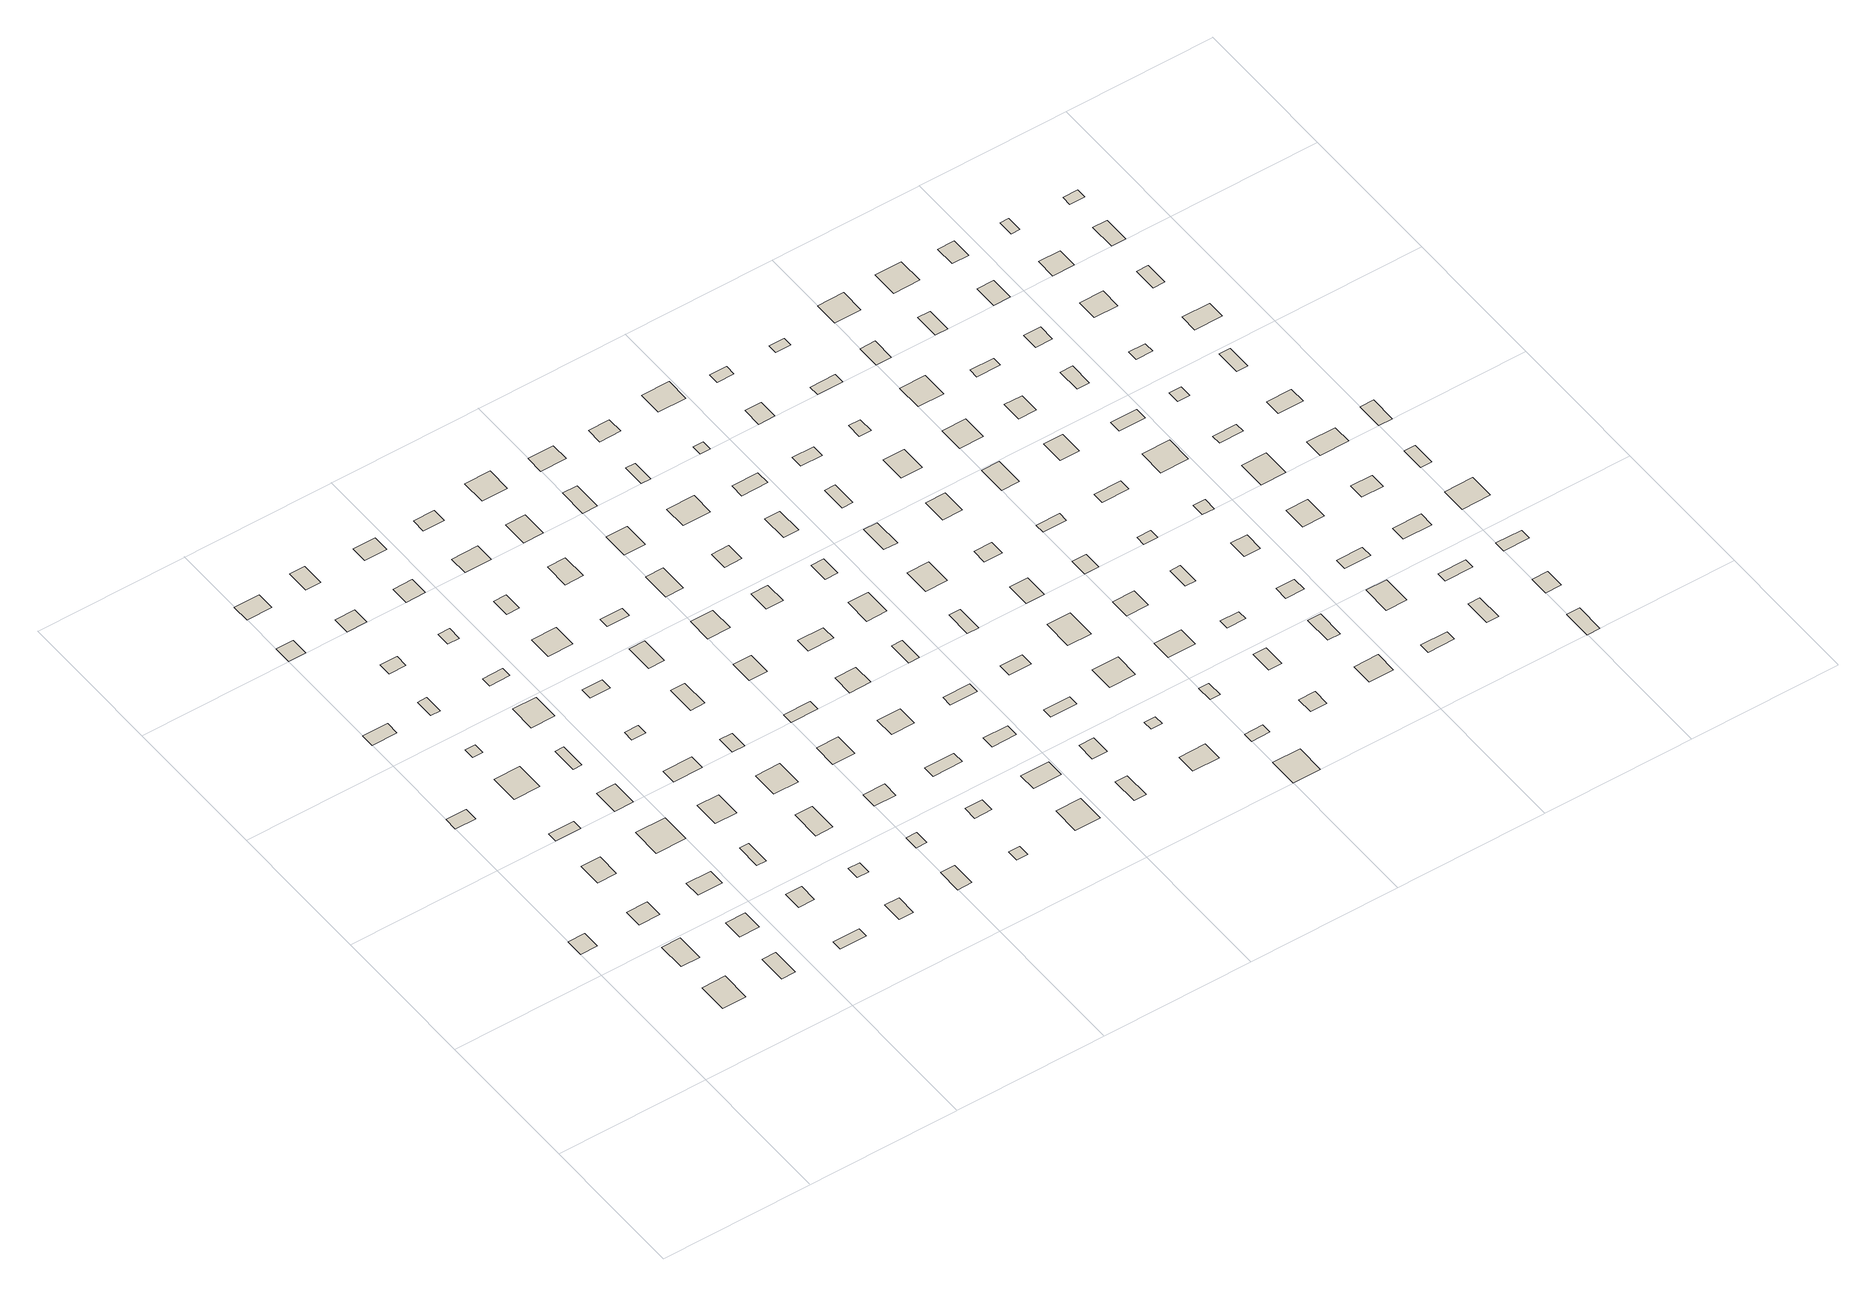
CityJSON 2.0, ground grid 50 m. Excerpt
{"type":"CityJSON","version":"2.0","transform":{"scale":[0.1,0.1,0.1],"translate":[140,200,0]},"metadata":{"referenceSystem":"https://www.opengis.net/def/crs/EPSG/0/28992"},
"CityObjects":{
"building1":{"type":"Building","attributes":{"roofType":"Flat","yearOfConstruction":1960,"function":"Residential","storeysAboveGround":5},"geometry":[{"type":"MultiSurface","lod":"0","boundaries":[[[0,1,2,3]]]}]},
"building2":{"type":"Building","attributes":{"roofType":"Gabled","yearOfConstruction":1996,"function":"Residential","storeysAboveGround":1},"geometry":[{"type":"MultiSurface","lod":"0","boundaries":[[[4,5,6,7]]]}]},
"building3":{"type":"Building","attributes":{"roofType":"Gabled","yearOfConstruction":1996,"function":"Residential","storeysAboveGround":1},"geometry":[{"type":"MultiSurface","lod":"0","boundaries":[[[8,9,10,11]]]}]},
"building4":{"type":"Building","attributes":{"roofType":"Flat","yearOfConstruction":2001,"function":"Industrial","storeysAboveGround":4},"geometry":[{"type":"MultiSurface","lod":"0","boundaries":[[[12,13,14,15]]]}]},
"building5":{"type":"Building","attributes":{"roofType":"Flat","yearOfConstruction":2002,"function":"Residential","storeysAboveGround":4},"geometry":[{"type":"MultiSurface","lod":"0","boundaries":[[[16,17,18,19]]]}]},
"building6":{"type":"Building","attributes":{"roofType":"Hipped","yearOfConstruction":1972,"function":"Residential","storeysAboveGround":3},"geometry":[{"type":"MultiSurface","lod":"0","boundaries":[[[20,21,22,23]]]}]},
"building7":{"type":"Building","attributes":{"roofType":"Gabled","yearOfConstruction":1949,"function":"Residential","storeysAboveGround":3},"geometry":[{"type":"MultiSurface","lod":"0","boundaries":[[[24,25,26,27]]]}]},
"building8":{"type":"Building","attributes":{"roofType":"Gabled","yearOfConstruction":1986,"function":"Industrial","storeysAboveGround":3},"geometry":[{"type":"MultiSurface","lod":"0","boundaries":[[[28,29,30,31]]]}]},
"building9":{"type":"Building","attributes":{"roofType":"Flat","yearOfConstruction":1962,"function":"Residential","storeysAboveGround":5},"geometry":[{"type":"MultiSurface","lod":"0","boundaries":[[[32,33,34,35]]]}]},
"building10":{"type":"Building","attributes":{"roofType":"Shed","yearOfConstruction":1984,"function":"Industrial","storeysAboveGround":1},"geometry":[{"type":"MultiSurface","lod":"0","boundaries":[[[36,37,38,39]]]}]},
"building11":{"type":"Building","attributes":{"roofType":"Hipped","yearOfConstruction":1967,"function":"Residential","storeysAboveGround":1},"geometry":[{"type":"MultiSurface","lod":"0","boundaries":[[[40,41,42,43]]]}]},
"building12":{"type":"Building","attributes":{"roofType":"Flat","yearOfConstruction":2000,"function":"Residential","storeysAboveGround":4},"geometry":[{"type":"MultiSurface","lod":"0","boundaries":[[[44,45,46,47]]]}]},
"building13":{"type":"Building","attributes":{"roofType":"Flat","yearOfConstruction":1969,"function":"Residential","storeysAboveGround":1},"geometry":[{"type":"MultiSurface","lod":"0","boundaries":[[[48,49,50,51]]]}]},
"building14":{"type":"Building","attributes":{"roofType":"Flat","yearOfConstruction":2014,"function":"Industrial","storeysAboveGround":5},"geometry":[{"type":"MultiSurface","lod":"0","boundaries":[[[52,53,54,55]]]}]},
"building15":{"type":"Building","attributes":{"roofType":"Flat","yearOfConstruction":1978,"function":"Residential","storeysAboveGround":1},"geometry":[{"type":"MultiSurface","lod":"0","boundaries":[[[56,57,58,59]]]}]},
"building16":{"type":"Building","attributes":{"roofType":"Flat","yearOfConstruction":2001,"function":"Residential","storeysAboveGround":5},"geometry":[{"type":"MultiSurface","lod":"0","boundaries":[[[60,61,62,63]]]}]},
"building17":{"type":"Building","attributes":{"roofType":"Flat","yearOfConstruction":1983,"function":"Residential","storeysAboveGround":5},"geometry":[{"type":"MultiSurface","lod":"0","boundaries":[[[64,65,66,67]]]}]},
"building18":{"type":"Building","attributes":{"roofType":"Flat","yearOfConstruction":1979,"function":"Residential","storeysAboveGround":4},"geometry":[{"type":"MultiSurface","lod":"0","boundaries":[[[68,69,70,71]]]}]},
"building19":{"type":"Building","attributes":{"roofType":"Flat","yearOfConstruction":1981,"function":"Industrial","storeysAboveGround":1},"geometry":[{"type":"MultiSurface","lod":"0","boundaries":[[[72,73,74,75]]]}]},
"building20":{"type":"Building","attributes":{"roofType":"Flat","yearOfConstruction":2008,"function":"Residential","storeysAboveGround":4},"geometry":[{"type":"MultiSurface","lod":"0","boundaries":[[[76,77,78,79]]]}]},
"building21":{"type":"Building","attributes":{"roofType":"Pyramidal","yearOfConstruction":1965,"function":"Residential","storeysAboveGround":1},"geometry":[{"type":"MultiSurface","lod":"0","boundaries":[[[80,81,82,83]]]}]},
"building22":{"type":"Building","attributes":{"roofType":"Flat","yearOfConstruction":1945,"function":"Industrial","storeysAboveGround":4},"geometry":[{"type":"MultiSurface","lod":"0","boundaries":[[[84,85,86,87]]]}]},
"building23":{"type":"Building","attributes":{"roofType":"Gabled","yearOfConstruction":2014,"function":"Residential","storeysAboveGround":2},"geometry":[{"type":"MultiSurface","lod":"0","boundaries":[[[88,89,90,91]]]}]},
"building24":{"type":"Building","attributes":{"roofType":"Shed","yearOfConstruction":1977,"function":"Residential","storeysAboveGround":1},"geometry":[{"type":"MultiSurface","lod":"0","boundaries":[[[92,93,94,95]]]}]},
"building25":{"type":"Building","attributes":{"roofType":"Flat","yearOfConstruction":1972,"function":"Residential","storeysAboveGround":4},"geometry":[{"type":"MultiSurface","lod":"0","boundaries":[[[96,97,98,99]]]}]},
"building26":{"type":"Building","attributes":{"roofType":"Flat","yearOfConstruction":2009,"function":"Residential","storeysAboveGround":1},"geometry":[{"type":"MultiSurface","lod":"0","boundaries":[[[100,101,102,103]]]}]},
"building27":{"type":"Building","attributes":{"roofType":"Flat","yearOfConstruction":2013,"function":"Residential","storeysAboveGround":5},"geometry":[{"type":"MultiSurface","lod":"0","boundaries":[[[104,105,106,107]]]}]},
"building28":{"type":"Building","attributes":{"roofType":"Flat","yearOfConstruction":1987,"function":"Residential","storeysAboveGround":4},"geometry":[{"type":"MultiSurface","lod":"0","boundaries":[[[108,109,110,111]]]}]},
"building29":{"type":"Building","attributes":{"roofType":"Pyramidal","yearOfConstruction":2013,"function":"Residential","storeysAboveGround":2},"geometry":[{"type":"MultiSurface","lod":"0","boundaries":[[[112,113,114,115]]]}]},
"building30":{"type":"Building","attributes":{"roofType":"Flat","yearOfConstruction":2000,"function":"Residential","storeysAboveGround":4},"geometry":[{"type":"MultiSurface","lod":"0","boundaries":[[[116,117,118,119]]]}]},
"building31":{"type":"Building","attributes":{"roofType":"Flat","yearOfConstruction":1982,"function":"Residential","storeysAboveGround":5},"geometry":[{"type":"MultiSurface","lod":"0","boundaries":[[[120,121,122,123]]]}]},
"building32":{"type":"Building","attributes":{"roofType":"Hipped","yearOfConstruction":1953,"function":"Residential","storeysAboveGround":2},"geometry":[{"type":"MultiSurface","lod":"0","boundaries":[[[124,125,126,127]]]}]},
"building33":{"type":"Building","attributes":{"roofType":"Flat","yearOfConstruction":2005,"function":"Residential","storeysAboveGround":5},"geometry":[{"type":"MultiSurface","lod":"0","boundaries":[[[128,129,130,131]]]}]},
"building34":{"type":"Building","attributes":{"roofType":"Flat","yearOfConstruction":1994,"function":"Industrial","storeysAboveGround":5},"geometry":[{"type":"MultiSurface","lod":"0","boundaries":[[[132,133,134,135]]]}]},
"building35":{"type":"Building","attributes":{"roofType":"Pyramidal","yearOfConstruction":1973,"function":"Residential","storeysAboveGround":2},"geometry":[{"type":"MultiSurface","lod":"0","boundaries":[[[136,137,138,139]]]}]},
"building36":{"type":"Building","attributes":{"roofType":"Flat","yearOfConstruction":1960,"function":"Residential","storeysAboveGround":5},"geometry":[{"type":"MultiSurface","lod":"0","boundaries":[[[140,141,142,143]]]}]},
"building37":{"type":"Building","attributes":{"roofType":"Flat","yearOfConstruction":1960,"function":"Residential","storeysAboveGround":4},"geometry":[{"type":"MultiSurface","lod":"0","boundaries":[[[144,145,146,147]]]}]},
"building38":{"type":"Building","attributes":{"roofType":"Pyramidal","yearOfConstruction":1958,"function":"Residential","storeysAboveGround":1},"geometry":[{"type":"MultiSurface","lod":"0","boundaries":[[[148,149,150,151]]]}]},
"building39":{"type":"Building","attributes":{"roofType":"Flat","yearOfConstruction":1995,"function":"Residential","storeysAboveGround":4},"geometry":[{"type":"MultiSurface","lod":"0","boundaries":[[[152,153,154,155]]]}]},
"building40":{"type":"Building","attributes":{"roofType":"Flat","yearOfConstruction":1995,"function":"Residential","storeysAboveGround":4},"geometry":[{"type":"MultiSurface","lod":"0","boundaries":[[[156,157,158,159]]]}]},
"building41":{"type":"Building","attributes":{"roofType":"Flat","yearOfConstruction":1994,"function":"Residential","storeysAboveGround":2},"geometry":[{"type":"MultiSurface","lod":"0","boundaries":[[[160,161,162,163]]]}]},
"building42":{"type":"Building","attributes":{"roofType":"Pyramidal","yearOfConstruction":1971,"function":"Residential","storeysAboveGround":3},"geometry":[{"type":"MultiSurface","lod":"0","boundaries":[[[164,165,166,167]]]}]},
"building43":{"type":"Building","attributes":{"roofType":"Hipped","yearOfConstruction":1962,"function":"Residential","storeysAboveGround":3},"geometry":[{"type":"MultiSurface","lod":"0","boundaries":[[[168,169,170,171]]]}]},
"building44":{"type":"Building","attributes":{"roofType":"Shed","yearOfConstruction":1961,"function":"Residential","storeysAboveGround":2},"geometry":[{"type":"MultiSurface","lod":"0","boundaries":[[[172,173,174,175]]]}]},
"building45":{"type":"Building","attributes":{"roofType":"Hipped","yearOfConstruction":2009,"function":"Residential","storeysAboveGround":3},"geometry":[{"type":"MultiSurface","lod":"0","boundaries":[[[176,177,178,179]]]}]},
"building46":{"type":"Building","attributes":{"roofType":"Gabled","yearOfConstruction":1947,"function":"Residential","storeysAboveGround":3},"geometry":[{"type":"MultiSurface","lod":"0","boundaries":[[[180,181,182,183]]]}]},
"building47":{"type":"Building","attributes":{"roofType":"Pyramidal","yearOfConstruction":1949,"function":"Industrial","storeysAboveGround":1},"geometry":[{"type":"MultiSurface","lod":"0","boundaries":[[[184,185,186,187]]]}]},
"building48":{"type":"Building","attributes":{"roofType":"Flat","yearOfConstruction":1952,"function":"Residential","storeysAboveGround":5},"geometry":[{"type":"MultiSurface","lod":"0","boundaries":[[[188,189,190,191]]]}]},
"building49":{"type":"Building","attributes":{"roofType":"Flat","yearOfConstruction":1963,"function":"Industrial","storeysAboveGround":4},"geometry":[{"type":"MultiSurface","lod":"0","boundaries":[[[192,193,194,195]]]}]},
"building50":{"type":"Building","attributes":{"roofType":"Gabled","yearOfConstruction":1976,"function":"Industrial","storeysAboveGround":2},"geometry":[{"type":"MultiSurface","lod":"0","boundaries":[[[196,197,198,199]]]}]},
"building51":{"type":"Building","attributes":{"roofType":"Flat","yearOfConstruction":1953,"function":"Residential","storeysAboveGround":3},"geometry":[{"type":"MultiSurface","lod":"0","boundaries":[[[200,201,202,203]]]}]},
"building52":{"type":"Building","attributes":{"roofType":"Gabled","yearOfConstruction":1967,"function":"Residential","storeysAboveGround":3},"geometry":[{"type":"MultiSurface","lod":"0","boundaries":[[[204,205,206,207]]]}]},
"building53":{"type":"Building","attributes":{"roofType":"Pyramidal","yearOfConstruction":1972,"function":"Residential","storeysAboveGround":1},"geometry":[{"type":"MultiSurface","lod":"0","boundaries":[[[208,209,210,211]]]}]},
"building54":{"type":"Building","attributes":{"roofType":"Shed","yearOfConstruction":1945,"function":"Residential","storeysAboveGround":2},"geometry":[{"type":"MultiSurface","lod":"0","boundaries":[[[212,213,214,215]]]}]},
"building55":{"type":"Building","attributes":{"roofType":"Flat","yearOfConstruction":1978,"function":"Residential","storeysAboveGround":2},"geometry":[{"type":"MultiSurface","lod":"0","boundaries":[[[216,217,218,219]]]}]},
"building56":{"type":"Building","attributes":{"roofType":"Flat","yearOfConstruction":1962,"function":"Residential","storeysAboveGround":3},"geometry":[{"type":"MultiSurface","lod":"0","boundaries":[[[220,221,222,223]]]}]},
"building57":{"type":"Building","attributes":{"roofType":"Flat","yearOfConstruction":1951,"function":"Residential","storeysAboveGround":3},"geometry":[{"type":"MultiSurface","lod":"0","boundaries":[[[224,225,226,227]]]}]},
"building58":{"type":"Building","attributes":{"roofType":"Pyramidal","yearOfConstruction":2001,"function":"Residential","storeysAboveGround":3},"geometry":[{"type":"MultiSurface","lod":"0","boundaries":[[[228,229,230,231]]]}]},
"building59":{"type":"Building","attributes":{"roofType":"Gabled","yearOfConstruction":1983,"function":"Residential","storeysAboveGround":3},"geometry":[{"type":"MultiSurface","lod":"0","boundaries":[[[232,233,234,235]]]}]},
"building60":{"type":"Building","attributes":{"roofType":"Flat","yearOfConstruction":1992,"function":"Residential","storeysAboveGround":4},"geometry":[{"type":"MultiSurface","lod":"0","boundaries":[[[236,237,238,239]]]}]},
"building61":{"type":"Building","attributes":{"roofType":"Flat","yearOfConstruction":2005,"function":"Residential","storeysAboveGround":4},"geometry":[{"type":"MultiSurface","lod":"0","boundaries":[[[240,241,242,243]]]}]},
"building62":{"type":"Building","attributes":{"roofType":"Flat","yearOfConstruction":2009,"function":"Residential","storeysAboveGround":3},"geometry":[{"type":"MultiSurface","lod":"0","boundaries":[[[244,245,246,247]]]}]},
"building63":{"type":"Building","attributes":{"roofType":"Shed","yearOfConstruction":2012,"function":"Residential","storeysAboveGround":1},"geometry":[{"type":"MultiSurface","lod":"0","boundaries":[[[248,249,250,251]]]}]},
"building64":{"type":"Building","attributes":{"roofType":"Gabled","yearOfConstruction":1988,"function":"Residential","storeysAboveGround":1},"geometry":[{"type":"MultiSurface","lod":"0","boundaries":[[[252,253,254,255]]]}]},
"building65":{"type":"Building","attributes":{"roofType":"Pyramidal","yearOfConstruction":1962,"function":"Residential","storeysAboveGround":1},"geometry":[{"type":"MultiSurface","lod":"0","boundaries":[[[256,257,258,259]]]}]},
"building66":{"type":"Building","attributes":{"roofType":"Flat","yearOfConstruction":1955,"function":"Residential","storeysAboveGround":4},"geometry":[{"type":"MultiSurface","lod":"0","boundaries":[[[260,261,262,263]]]}]},
"building67":{"type":"Building","attributes":{"roofType":"Flat","yearOfConstruction":1963,"function":"Residential","storeysAboveGround":5},"geometry":[{"type":"MultiSurface","lod":"0","boundaries":[[[264,265,266,267]]]}]},
"building68":{"type":"Building","attributes":{"roofType":"Flat","yearOfConstruction":1989,"function":"Residential","storeysAboveGround":5},"geometry":[{"type":"MultiSurface","lod":"0","boundaries":[[[268,269,270,271]]]}]},
"building69":{"type":"Building","attributes":{"roofType":"Gabled","yearOfConstruction":1988,"function":"Residential","storeysAboveGround":3},"geometry":[{"type":"MultiSurface","lod":"0","boundaries":[[[272,273,274,275]]]}]},
"building70":{"type":"Building","attributes":{"roofType":"Pyramidal","yearOfConstruction":2003,"function":"Residential","storeysAboveGround":1},"geometry":[{"type":"MultiSurface","lod":"0","boundaries":[[[276,277,278,279]]]}]},
"building71":{"type":"Building","attributes":{"roofType":"Flat","yearOfConstruction":2008,"function":"Residential","storeysAboveGround":4},"geometry":[{"type":"MultiSurface","lod":"0","boundaries":[[[280,281,282,283]]]}]},
"building72":{"type":"Building","attributes":{"roofType":"Flat","yearOfConstruction":1965,"function":"Residential","storeysAboveGround":5},"geometry":[{"type":"MultiSurface","lod":"0","boundaries":[[[284,285,286,287]]]}]},
"building73":{"type":"Building","attributes":{"roofType":"Flat","yearOfConstruction":1985,"function":"Residential","storeysAboveGround":4},"geometry":[{"type":"MultiSurface","lod":"0","boundaries":[[[288,289,290,291]]]}]},
"building74":{"type":"Building","attributes":{"roofType":"Shed","yearOfConstruction":1958,"function":"Residential","storeysAboveGround":1},"geometry":[{"type":"MultiSurface","lod":"0","boundaries":[[[292,293,294,295]]]}]},
"building75":{"type":"Building","attributes":{"roofType":"Flat","yearOfConstruction":2007,"function":"Residential","storeysAboveGround":4},"geometry":[{"type":"MultiSurface","lod":"0","boundaries":[[[296,297,298,299]]]}]},
"building76":{"type":"Building","attributes":{"roofType":"Hipped","yearOfConstruction":2006,"function":"Residential","storeysAboveGround":2},"geometry":[{"type":"MultiSurface","lod":"0","boundaries":[[[300,301,302,303]]]}]},
"building77":{"type":"Building","attributes":{"roofType":"Gabled","yearOfConstruction":1975,"function":"Residential","storeysAboveGround":3},"geometry":[{"type":"MultiSurface","lod":"0","boundaries":[[[304,305,306,307]]]}]},
"building78":{"type":"Building","attributes":{"roofType":"Flat","yearOfConstruction":1982,"function":"Residential","storeysAboveGround":5},"geometry":[{"type":"MultiSurface","lod":"0","boundaries":[[[308,309,310,311]]]}]},
"building79":{"type":"Building","attributes":{"roofType":"Shed","yearOfConstruction":2003,"function":"Industrial","storeysAboveGround":1},"geometry":[{"type":"MultiSurface","lod":"0","boundaries":[[[312,313,314,315]]]}]},
"building80":{"type":"Building","attributes":{"roofType":"Shed","yearOfConstruction":1969,"function":"Residential","storeysAboveGround":3},"geometry":[{"type":"MultiSurface","lod":"0","boundaries":[[[316,317,318,319]]]}]},
"building81":{"type":"Building","attributes":{"roofType":"Pyramidal","yearOfConstruction":1982,"function":"Residential","storeysAboveGround":2},"geometry":[{"type":"MultiSurface","lod":"0","boundaries":[[[320,321,322,323]]]}]},
"building82":{"type":"Building","attributes":{"roofType":"Pyramidal","yearOfConstruction":1997,"function":"Residential","storeysAboveGround":3},"geometry":[{"type":"MultiSurface","lod":"0","boundaries":[[[324,325,326,327]]]}]},
"building83":{"type":"Building","attributes":{"roofType":"Shed","yearOfConstruction":1974,"function":"Residential","storeysAboveGround":3},"geometry":[{"type":"MultiSurface","lod":"0","boundaries":[[[328,329,330,331]]]}]},
"building84":{"type":"Building","attributes":{"roofType":"Flat","yearOfConstruction":1969,"function":"Residential","storeysAboveGround":4},"geometry":[{"type":"MultiSurface","lod":"0","boundaries":[[[332,333,334,335]]]}]},
"building85":{"type":"Building","attributes":{"roofType":"Shed","yearOfConstruction":1960,"function":"Residential","storeysAboveGround":1},"geometry":[{"type":"MultiSurface","lod":"0","boundaries":[[[336,337,338,339]]]}]},
"building86":{"type":"Building","attributes":{"roofType":"Shed","yearOfConstruction":2000,"function":"Residential","storeysAboveGround":2},"geometry":[{"type":"MultiSurface","lod":"0","boundaries":[[[340,341,342,343]]]}]},
"building87":{"type":"Building","attributes":{"roofType":"Flat","yearOfConstruction":1983,"function":"Residential","storeysAboveGround":4},"geometry":[{"type":"MultiSurface","lod":"0","boundaries":[[[344,345,346,347]]]}]},
"building88":{"type":"Building","attributes":{"roofType":"Flat","yearOfConstruction":2013,"function":"Residential","storeysAboveGround":5},"geometry":[{"type":"MultiSurface","lod":"0","boundaries":[[[348,349,350,351]]]}]},
"building89":{"type":"Building","attributes":{"roofType":"Flat","yearOfConstruction":1966,"function":"Industrial","storeysAboveGround":4},"geometry":[{"type":"MultiSurface","lod":"0","boundaries":[[[352,353,354,355]]]}]},
"building90":{"type":"Building","attributes":{"roofType":"Flat","yearOfConstruction":1994,"function":"Industrial","storeysAboveGround":4},"geometry":[{"type":"MultiSurface","lod":"0","boundaries":[[[356,357,358,359]]]}]},
"building91":{"type":"Building","attributes":{"roofType":"Hipped","yearOfConstruction":1981,"function":"Industrial","storeysAboveGround":1},"geometry":[{"type":"MultiSurface","lod":"0","boundaries":[[[360,361,362,363]]]}]},
"building92":{"type":"Building","attributes":{"roofType":"Flat","yearOfConstruction":2010,"function":"Residential","storeysAboveGround":4},"geometry":[{"type":"MultiSurface","lod":"0","boundaries":[[[364,365,366,367]]]}]},
"building93":{"type":"Building","attributes":{"roofType":"Flat","yearOfConstruction":1978,"function":"Residential","storeysAboveGround":5},"geometry":[{"type":"MultiSurface","lod":"0","boundaries":[[[368,369,370,371]]]}]},
"building94":{"type":"Building","attributes":{"roofType":"Flat","yearOfConstruction":1945,"function":"Residential","storeysAboveGround":5},"geometry":[{"type":"MultiSurface","lod":"0","boundaries":[[[372,373,374,375]]]}]},
"building95":{"type":"Building","attributes":{"roofType":"Flat","yearOfConstruction":2012,"function":"Residential","storeysAboveGround":3},"geometry":[{"type":"MultiSurface","lod":"0","boundaries":[[[376,377,378,379]]]}]},
"building96":{"type":"Building","attributes":{"roofType":"Flat","yearOfConstruction":1953,"function":"Residential","storeysAboveGround":3},"geometry":[{"type":"MultiSurface","lod":"0","boundaries":[[[380,381,382,383]]]}]},
"building97":{"type":"Building","attributes":{"roofType":"Shed","yearOfConstruction":1977,"function":"Residential","storeysAboveGround":1},"geometry":[{"type":"MultiSurface","lod":"0","boundaries":[[[384,385,386,387]]]}]},
"building98":{"type":"Building","attributes":{"roofType":"Flat","yearOfConstruction":1994,"function":"Residential","storeysAboveGround":4},"geometry":[{"type":"MultiSurface","lod":"0","boundaries":[[[388,389,390,391]]]}]},
"building99":{"type":"Building","attributes":{"roofType":"Flat","yearOfConstruction":1950,"function":"Residential","storeysAboveGround":5},"geometry":[{"type":"MultiSurface","lod":"0","boundaries":[[[392,393,394,395]]]}]},
"building100":{"type":"Building","attributes":{"roofType":"Hipped","yearOfConstruction":1967,"function":"Residential","storeysAboveGround":2},"geometry":[{"type":"MultiSurface","lod":"0","boundaries":[[[396,397,398,399]]]}]},
"building101":{"type":"Building","attributes":{"roofType":"Hipped","yearOfConstruction":1963,"function":"Residential","storeysAboveGround":2},"geometry":[{"type":"MultiSurface","lod":"0","boundaries":[[[400,401,402,403]]]}]},
"building102":{"type":"Building","attributes":{"roofType":"Flat","yearOfConstruction":1965,"function":"Residential","storeysAboveGround":4},"geometry":[{"type":"MultiSurface","lod":"0","boundaries":[[[404,405,406,407]]]}]},
"building103":{"type":"Building","attributes":{"roofType":"Flat","yearOfConstruction":1966,"function":"Residential","storeysAboveGround":5},"geometry":[{"type":"MultiSurface","lod":"0","boundaries":[[[408,409,410,411]]]}]},
"building104":{"type":"Building","attributes":{"roofType":"Flat","yearOfConstruction":1948,"function":"Residential","storeysAboveGround":4},"geometry":[{"type":"MultiSurface","lod":"0","boundaries":[[[412,413,414,415]]]}]},
"building105":{"type":"Building","attributes":{"roofType":"Flat","yearOfConstruction":2000,"function":"Residential","storeysAboveGround":4},"geometry":[{"type":"MultiSurface","lod":"0","boundaries":[[[416,417,418,419]]]}]},
"building106":{"type":"Building","attributes":{"roofType":"Flat","yearOfConstruction":1978,"function":"Residential","storeysAboveGround":3},"geometry":[{"type":"MultiSurface","lod":"0","boundaries":[[[420,421,422,423]]]}]},
"building107":{"type":"Building","attributes":{"roofType":"Shed","yearOfConstruction":1951,"function":"Residential","storeysAboveGround":3},"geometry":[{"type":"MultiSurface","lod":"0","boundaries":[[[424,425,426,427]]]}]},
"building108":{"type":"Building","attributes":{"roofType":"Hipped","yearOfConstruction":1949,"function":"Residential","storeysAboveGround":1},"geometry":[{"type":"MultiSurface","lod":"0","boundaries":[[[428,429,430,431]]]}]},
"building109":{"type":"Building","attributes":{"roofType":"Flat","yearOfConstruction":1980,"function":"Residential","storeysAboveGround":4},"geometry":[{"type":"MultiSurface","lod":"0","boundaries":[[[432,433,434,435]]]}]},
"building110":{"type":"Building","attributes":{"roofType":"Shed","yearOfConstruction":1979,"function":"Residential","storeysAboveGround":3},"geometry":[{"type":"MultiSurface","lod":"0","boundaries":[[[436,437,438,439]]]}]},
"building111":{"type":"Building","attributes":{"roofType":"Flat","yearOfConstruction":1962,"function":"Residential","storeysAboveGround":2},"geometry":[{"type":"MultiSurface","lod":"0","boundaries":[[[440,441,442,443]]]}]},
"building112":{"type":"Building","attributes":{"roofType":"Shed","yearOfConstruction":1950,"function":"Industrial","storeysAboveGround":1},"geometry":[{"type":"MultiSurface","lod":"0","boundaries":[[[444,445,446,447]]]}]},
"building113":{"type":"Building","attributes":{"roofType":"Shed","yearOfConstruction":1980,"function":"Residential","storeysAboveGround":1},"geometry":[{"type":"MultiSurface","lod":"0","boundaries":[[[448,449,450,451]]]}]},
"building114":{"type":"Building","attributes":{"roofType":"Shed","yearOfConstruction":2001,"function":"Residential","storeysAboveGround":1},"geometry":[{"type":"MultiSurface","lod":"0","boundaries":[[[452,453,454,455]]]}]},
"building115":{"type":"Building","attributes":{"roofType":"Hipped","yearOfConstruction":1964,"function":"Residential","storeysAboveGround":2},"geometry":[{"type":"MultiSurface","lod":"0","boundaries":[[[456,457,458,459]]]}]},
"building116":{"type":"Building","attributes":{"roofType":"Shed","yearOfConstruction":1969,"function":"Residential","storeysAboveGround":2},"geometry":[{"type":"MultiSurface","lod":"0","boundaries":[[[460,461,462,463]]]}]},
"building117":{"type":"Building","attributes":{"roofType":"Flat","yearOfConstruction":1982,"function":"Residential","storeysAboveGround":2},"geometry":[{"type":"MultiSurface","lod":"0","boundaries":[[[464,465,466,467]]]}]},
"building118":{"type":"Building","attributes":{"roofType":"Flat","yearOfConstruction":2006,"function":"Residential","storeysAboveGround":5},"geometry":[{"type":"MultiSurface","lod":"0","boundaries":[[[468,469,470,471]]]}]},
"building119":{"type":"Building","attributes":{"roofType":"Flat","yearOfConstruction":2009,"function":"Industrial","storeysAboveGround":4},"geometry":[{"type":"MultiSurface","lod":"0","boundaries":[[[472,473,474,475]]]}]},
"building120":{"type":"Building","attributes":{"roofType":"Flat","yearOfConstruction":1993,"function":"Residential","storeysAboveGround":3},"geometry":[{"type":"MultiSurface","lod":"0","boundaries":[[[476,477,478,479]]]}]},
"building121":{"type":"Building","attributes":{"roofType":"Gabled","yearOfConstruction":1947,"function":"Residential","storeysAboveGround":2},"geometry":[{"type":"MultiSurface","lod":"0","boundaries":[[[480,481,482,483]]]}]},
"building122":{"type":"Building","attributes":{"roofType":"Hipped","yearOfConstruction":1960,"function":"Residential","storeysAboveGround":3},"geometry":[{"type":"MultiSurface","lod":"0","boundaries":[[[484,485,486,487]]]}]},
"building123":{"type":"Building","attributes":{"roofType":"Hipped","yearOfConstruction":2011,"function":"Residential","storeysAboveGround":2},"geometry":[{"type":"MultiSurface","lod":"0","boundaries":[[[488,489,490,491]]]}]},
"building124":{"type":"Building","attributes":{"roofType":"Gabled","yearOfConstruction":1975,"function":"Residential","storeysAboveGround":2},"geometry":[{"type":"MultiSurface","lod":"0","boundaries":[[[492,493,494,495]]]}]},
"building125":{"type":"Building","attributes":{"roofType":"Shed","yearOfConstruction":1982,"function":"Residential","storeysAboveGround":3},"geometry":[{"type":"MultiSurface","lod":"0","boundaries":[[[496,497,498,499]]]}]},
"building126":{"type":"Building","attributes":{"roofType":"Pyramidal","yearOfConstruction":1957,"function":"Residential","storeysAboveGround":1},"geometry":[{"type":"MultiSurface","lod":"0","boundaries":[[[500,501,502,503]]]}]},
"building127":{"type":"Building","attributes":{"roofType":"Flat","yearOfConstruction":1976,"function":"Residential","storeysAboveGround":5},"geometry":[{"type":"MultiSurface","lod":"0","boundaries":[[[504,505,506,507]]]}]},
"building128":{"type":"Building","attributes":{"roofType":"Hipped","yearOfConstruction":1956,"function":"Residential","storeysAboveGround":3},"geometry":[{"type":"MultiSurface","lod":"0","boundaries":[[[508,509,510,511]]]}]},
"building129":{"type":"Building","attributes":{"roofType":"Gabled","yearOfConstruction":1965,"function":"Residential","storeysAboveGround":2},"geometry":[{"type":"MultiSurface","lod":"0","boundaries":[[[512,513,514,515]]]}]},
"building130":{"type":"Building","attributes":{"roofType":"Flat","yearOfConstruction":1998,"function":"Residential","storeysAboveGround":5},"geometry":[{"type":"MultiSurface","lod":"0","boundaries":[[[516,517,518,519]]]}]},
"building131":{"type":"Building","attributes":{"roofType":"Gabled","yearOfConstruction":2006,"function":"Residential","storeysAboveGround":2},"geometry":[{"type":"MultiSurface","lod":"0","boundaries":[[[520,521,522,523]]]}]},
"building132":{"type":"Building","attributes":{"roofType":"Pyramidal","yearOfConstruction":2003,"function":"Industrial","storeysAboveGround":3},"geometry":[{"type":"MultiSurface","lod":"0","boundaries":[[[524,525,526,527]]]}]},
"building133":{"type":"Building","attributes":{"roofType":"Pyramidal","yearOfConstruction":2003,"function":"Residential","storeysAboveGround":1},"geometry":[{"type":"MultiSurface","lod":"0","boundaries":[[[528,529,530,531]]]}]},
"building134":{"type":"Building","attributes":{"roofType":"Flat","yearOfConstruction":1953,"function":"Residential","storeysAboveGround":4},"geometry":[{"type":"MultiSurface","lod":"0","boundaries":[[[532,533,534,535]]]}]},
"building135":{"type":"Building","attributes":{"roofType":"Flat","yearOfConstruction":1983,"function":"Residential","storeysAboveGround":4},"geometry":[{"type":"MultiSurface","lod":"0","boundaries":[[[536,537,538,539]]]}]},
"building136":{"type":"Building","attributes":{"roofType":"Flat","yearOfConstruction":2001,"function":"Residential","storeysAboveGround":4},"geometry":[{"type":"MultiSurface","lod":"0","boundaries":[[[540,541,542,543]]]}]},
"building137":{"type":"Building","attributes":{"roofType":"Shed","yearOfConstruction":1949,"function":"Residential","storeysAboveGround":2},"geometry":[{"type":"MultiSurface","lod":"0","boundaries":[[[544,545,546,547]]]}]},
"building138":{"type":"Building","attributes":{"roofType":"Flat","yearOfConstruction":1985,"function":"Residential","storeysAboveGround":1},"geometry":[{"type":"MultiSurface","lod":"0","boundaries":[[[548,549,550,551]]]}]},
"building139":{"type":"Building","attributes":{"roofType":"Pyramidal","yearOfConstruction":2007,"function":"Residential","storeysAboveGround":2},"geometry":[{"type":"MultiSurface","lod":"0","boundaries":[[[552,553,554,555]]]}]},
"building140":{"type":"Building","attributes":{"roofType":"Flat","yearOfConstruction":1980,"function":"Residential","storeysAboveGround":4},"geometry":[{"type":"MultiSurface","lod":"0","boundaries":[[[556,557,558,559]]]}]},
"building141":{"type":"Building","attributes":{"roofType":"Flat","yearOfConstruction":1985,"function":"Residential","storeysAboveGround":5},"geometry":[{"type":"MultiSurface","lod":"0","boundaries":[[[560,561,562,563]]]}]},
"building142":{"type":"Building","attributes":{"roofType":"Flat","yearOfConstruction":1961,"function":"Industrial","storeysAboveGround":4},"geometry":[{"type":"MultiSurface","lod":"0","boundaries":[[[564,565,566,567]]]}]},
"building143":{"type":"Building","attributes":{"roofType":"Flat","yearOfConstruction":1993,"function":"Industrial","storeysAboveGround":5},"geometry":[{"type":"MultiSurface","lod":"0","boundaries":[[[568,569,570,571]]]}]},
"building144":{"type":"Building","attributes":{"roofType":"Gabled","yearOfConstruction":1994,"function":"Industrial","storeysAboveGround":1},"geometry":[{"type":"MultiSurface","lod":"0","boundaries":[[[572,573,574,575]]]}]},
"building145":{"type":"Building","attributes":{"roofType":"Hipped","yearOfConstruction":2009,"function":"Residential","storeysAboveGround":3},"geometry":[{"type":"MultiSurface","lod":"0","boundaries":[[[576,577,578,579]]]}]},
"building146":{"type":"Building","attributes":{"roofType":"Flat","yearOfConstruction":1966,"function":"Residential","storeysAboveGround":4},"geometry":[{"type":"MultiSurface","lod":"0","boundaries":[[[580,581,582,583]]]}]},
"building147":{"type":"Building","attributes":{"roofType":"Flat","yearOfConstruction":1970,"function":"Residential","storeysAboveGround":4},"geometry":[{"type":"MultiSurface","lod":"0","boundaries":[[[584,585,586,587]]]}]},
"building148":{"type":"Building","attributes":{"roofType":"Flat","yearOfConstruction":1993,"function":"Residential","storeysAboveGround":4},"geometry":[{"type":"MultiSurface","lod":"0","boundaries":[[[588,589,590,591]]]}]},
"building149":{"type":"Building","attributes":{"roofType":"Flat","yearOfConstruction":1978,"function":"Residential","storeysAboveGround":5},"geometry":[{"type":"MultiSurface","lod":"0","boundaries":[[[592,593,594,595]]]}]},
"building150":{"type":"Building","attributes":{"roofType":"Gabled","yearOfConstruction":1973,"function":"Industrial","storeysAboveGround":3},"geometry":[{"type":"MultiSurface","lod":"0","boundaries":[[[596,597,598,599]]]}]},
"building151":{"type":"Building","attributes":{"roofType":"Flat","yearOfConstruction":1973,"function":"Industrial","storeysAboveGround":5},"geometry":[{"type":"MultiSurface","lod":"0","boundaries":[[[600,601,602,603]]]}]},
"building152":{"type":"Building","attributes":{"roofType":"Pyramidal","yearOfConstruction":1978,"function":"Residential","storeysAboveGround":2},"geometry":[{"type":"MultiSurface","lod":"0","boundaries":[[[604,605,606,607]]]}]},
"building153":{"type":"Building","attributes":{"roofType":"Gabled","yearOfConstruction":1980,"function":"Residential","storeysAboveGround":3},"geometry":[{"type":"MultiSurface","lod":"0","boundaries":[[[608,609,610,611]]]}]},
"building154":{"type":"Building","attributes":{"roofType":"Shed","yearOfConstruction":1967,"function":"Residential","storeysAboveGround":1},"geometry":[{"type":"MultiSurface","lod":"0","boundaries":[[[612,613,614,615]]]}]},
"building155":{"type":"Building","attributes":{"roofType":"Hipped","yearOfConstruction":1984,"function":"Residential","storeysAboveGround":2},"geometry":[{"type":"MultiSurface","lod":"0","boundaries":[[[616,617,618,619]]]}]},
"building156":{"type":"Building","attributes":{"roofType":"Flat","yearOfConstruction":1966,"function":"Residential","storeysAboveGround":4},"geometry":[{"type":"MultiSurface","lod":"0","boundaries":[[[620,621,622,623]]]}]},
"building157":{"type":"Building","attributes":{"roofType":"Shed","yearOfConstruction":1954,"function":"Residential","storeysAboveGround":2},"geometry":[{"type":"MultiSurface","lod":"0","boundaries":[[[624,625,626,627]]]}]},
"building158":{"type":"Building","attributes":{"roofType":"Flat","yearOfConstruction":2014,"function":"Residential","storeysAboveGround":5},"geometry":[{"type":"MultiSurface","lod":"0","boundaries":[[[628,629,630,631]]]}]},
"building159":{"type":"Building","attributes":{"roofType":"Flat","yearOfConstruction":1982,"function":"Residential","storeysAboveGround":4},"geometry":[{"type":"MultiSurface","lod":"0","boundaries":[[[632,633,634,635]]]}]},
"building160":{"type":"Building","attributes":{"roofType":"Shed","yearOfConstruction":1990,"function":"Residential","storeysAboveGround":1},"geometry":[{"type":"MultiSurface","lod":"0","boundaries":[[[636,637,638,639]]]}]},
"building161":{"type":"Building","attributes":{"roofType":"Gabled","yearOfConstruction":1963,"function":"Industrial","storeysAboveGround":1},"geometry":[{"type":"MultiSurface","lod":"0","boundaries":[[[640,641,642,643]]]}]},
"building162":{"type":"Building","attributes":{"roofType":"Flat","yearOfConstruction":1966,"function":"Residential","storeysAboveGround":1},"geometry":[{"type":"MultiSurface","lod":"0","boundaries":[[[644,645,646,647]]]}]},
"building163":{"type":"Building","attributes":{"roofType":"Flat","yearOfConstruction":1987,"function":"Industrial","storeysAboveGround":2},"geometry":[{"type":"MultiSurface","lod":"0","boundaries":[[[648,649,650,651]]]}]},
"building164":{"type":"Building","attributes":{"roofType":"Hipped","yearOfConstruction":1945,"function":"Residential","storeysAboveGround":1},"geometry":[{"type":"MultiSurface","lod":"0","boundaries":[[[652,653,654,655]]]}]},
"building165":{"type":"Building","attributes":{"roofType":"Gabled","yearOfConstruction":1949,"function":"Residential","storeysAboveGround":2},"geometry":[{"type":"MultiSurface","lod":"0","boundaries":[[[656,657,658,659]]]}]},
"building166":{"type":"Building","attributes":{"roofType":"Hipped","yearOfConstruction":1980,"function":"Residential","storeysAboveGround":1},"geometry":[{"type":"MultiSurface","lod":"0","boundaries":[[[660,661,662,663]]]}]}
},
"vertices":[
[57,600,0],[57,660,0],[0,660,0],[0,600,0],
[279,200,0],[279,299,0],[200,299,0],[200,200,0],
[263,400,0],[263,492,0],[200,492,0],[200,400,0],
[69,1200,0],[69,1245,0],[0,1245,0],[0,1200,0],
[270,600,0],[270,660,0],[200,660,0],[200,600,0],
[264,800,0],[264,879,0],[200,879,0],[200,800,0],
[446,200,0],[446,292,0],[400,292,0],[400,200,0],
[84,1600,0],[84,1644,0],[0,1644,0],[0,1600,0],
[285,1000,0],[285,1034,0],[200,1034,0],[200,1000,0],
[466,400,0],[466,467,0],[400,467,0],[400,400,0],
[287,1200,0],[287,1296,0],[200,1296,0],[200,1200,0],
[482,600,0],[482,656,0],[400,656,0],[400,600,0],
[58,2000,0],[58,2060,0],[0,2060,0],[0,2000,0],
[234,1400,0],[234,1435,0],[200,1435,0],[200,1400,0],
[500,800,0],[500,899,0],[400,899,0],[400,800,0],
[232,1600,0],[232,1664,0],[200,1664,0],[200,1600,0],
[688,200,0],[688,234,0],[600,234,0],[600,200,0],
[84,2200,0],[84,2260,0],[0,2260,0],[0,2200,0],
[463,1000,0],[463,1086,0],[400,1086,0],[400,1000,0],
[654,400,0],[654,462,0],[600,462,0],[600,400,0],
[257,1800,0],[257,1842,0],[200,1842,0],[200,1800,0],
[430,1200,0],[430,1286,0],[400,1286,0],[400,1200,0],
[631,600,0],[631,683,0],[600,683,0],[600,600,0],
[266,2000,0],[266,2058,0],[200,2058,0],[200,2000,0],
[480,1400,0],[480,1489,0],[400,1489,0],[400,1400,0],
[673,800,0],[673,886,0],[600,886,0],[600,800,0],
[848,200,0],[848,268,0],[800,268,0],[800,200,0],
[251,2200,0],[251,2278,0],[200,2278,0],[200,2200,0],
[469,1600,0],[469,1634,0],[400,1634,0],[400,1600,0],
[838,400,0],[838,443,0],[800,443,0],[800,400,0],
[697,1000,0],[697,1050,0],[600,1050,0],[600,1000,0],
[439,1800,0],[439,1847,0],[400,1847,0],[400,1800,0],
[647,1200,0],[647,1235,0],[600,1235,0],[600,1200,0],
[858,600,0],[858,699,0],[800,699,0],[800,600,0],
[465,2000,0],[465,2062,0],[400,2062,0],[400,2000,0],
[668,1400,0],[668,1438,0],[600,1438,0],[600,1400,0],
[882,800,0],[882,887,0],[800,887,0],[800,800,0],
[1048,200,0],[1048,283,0],[1000,283,0],[1000,200,0],
[475,2200,0],[475,2255,0],[400,2255,0],[400,2200,0],
[842,1000,0],[842,1060,0],[800,1060,0],[800,1000,0],
[682,1600,0],[682,1679,0],[600,1679,0],[600,1600,0],
[1036,400,0],[1036,448,0],[1000,448,0],[1000,400,0],
[643,1800,0],[643,1862,0],[600,1862,0],[600,1800,0],
[848,1200,0],[848,1295,0],[800,1295,0],[800,1200,0],
[1073,600,0],[1073,654,0],[1000,654,0],[1000,600,0],
[689,2000,0],[689,2064,0],[600,2064,0],[600,2000,0],
[852,1400,0],[852,1494,0],[800,1494,0],[800,1400,0],
[1238,200,0],[1238,238,0],[1200,238,0],[1200,200,0],
[1074,800,0],[1074,877,0],[1000,877,0],[1000,800,0],
[671,2200,0],[671,2247,0],[600,2247,0],[600,2200,0],
[875,1600,0],[875,1633,0],[800,1633,0],[800,1600,0],
[1091,1000,0],[1091,1036,0],[1000,1036,0],[1000,1000,0],
[1258,400,0],[1258,447,0],[1200,447,0],[1200,400,0],
[861,1800,0],[861,1886,0],[800,1886,0],[800,1800,0],
[1061,1200,0],[1061,1277,0],[1000,1277,0],[1000,1200,0],
[1299,600,0],[1299,640,0],[1200,640,0],[1200,600,0],
[866,2000,0],[866,2087,0],[800,2087,0],[800,2000,0],
[1076,1400,0],[1076,1482,0],[1000,1482,0],[1000,1400,0],
[1278,800,0],[1278,868,0],[1200,868,0],[1200,800,0],
[886,2200,0],[886,2283,0],[800,2283,0],[800,2200,0],
[1484,200,0],[1484,292,0],[1400,292,0],[1400,200,0],
[1059,1600,0],[1059,1696,0],[1000,1696,0],[1000,1600,0],
[1271,1000,0],[1271,1071,0],[1200,1071,0],[1200,1000,0],
[1494,400,0],[1494,461,0],[1400,461,0],[1400,400,0],
[1071,1800,0],[1071,1886,0],[1000,1886,0],[1000,1800,0],
[1287,1200,0],[1287,1249,0],[1200,1249,0],[1200,1200,0],
[1482,600,0],[1482,641,0],[1400,641,0],[1400,600,0],
[1050,2000,0],[1050,2096,0],[1000,2096,0],[1000,2000,0],
[1257,1400,0],[1257,1473,0],[1200,1473,0],[1200,1400,0],
[1491,800,0],[1491,835,0],[1400,835,0],[1400,800,0],
[1641,200,0],[1641,290,0],[1600,290,0],[1600,200,0],
[1086,2200,0],[1086,2261,0],[1000,2261,0],[1000,2200,0],
[1258,1600,0],[1258,1662,0],[1200,1662,0],[1200,1600,0],
[1437,1000,0],[1437,1082,0],[1400,1082,0],[1400,1000,0],
[1650,400,0],[1650,464,0],[1600,464,0],[1600,400,0],
[1292,1800,0],[1292,1877,0],[1200,1877,0],[1200,1800,0],
[1468,1200,0],[1468,1290,0],[1400,1290,0],[1400,1200,0],
[1232,2000,0],[1232,2074,0],[1200,2074,0],[1200,2000,0],
[1689,600,0],[1689,634,0],[1600,634,0],[1600,600,0],
[1442,1400,0],[1442,1467,0],[1400,1467,0],[1400,1400,0],
[1676,800,0],[1676,843,0],[1600,843,0],[1600,800,0],
[1271,2200,0],[1271,2253,0],[1200,2253,0],[1200,2200,0],
[1889,200,0],[1889,266,0],[1800,266,0],[1800,200,0],
[1451,1600,0],[1451,1689,0],[1400,1689,0],[1400,1600,0],
[1638,1000,0],[1638,1087,0],[1600,1087,0],[1600,1000,0],
[1837,400,0],[1837,433,0],[1800,433,0],[1800,400,0],
[1488,1800,0],[1488,1847,0],[1400,1847,0],[1400,1800,0],
[1674,1200,0],[1674,1289,0],[1600,1289,0],[1600,1200,0],
[1434,2000,0],[1434,2033,0],[1400,2033,0],[1400,2000,0],
[1888,600,0],[1888,682,0],[1800,682,0],[1800,600,0],
[1646,1400,0],[1646,1496,0],[1600,1496,0],[1600,1400,0],
[2092,0,0],[2092,98,0],[2000,98,0],[2000,0,0],
[1879,800,0],[1879,900,0],[1800,900,0],[1800,800,0],
[2062,200,0],[2062,234,0],[2000,234,0],[2000,200,0],
[1636,1600,0],[1636,1684,0],[1600,1684,0],[1600,1600,0],
[1493,2200,0],[1493,2280,0],[1400,2280,0],[1400,2200,0],
[1861,1000,0],[1861,1079,0],[1800,1079,0],[1800,1000,0],
[2034,400,0],[2034,453,0],[2000,453,0],[2000,400,0],
[1673,1800,0],[1673,1840,0],[1600,1840,0],[1600,1800,0],
[1861,1200,0],[1861,1250,0],[1800,1250,0],[1800,1200,0],
[2092,600,0],[2092,668,0],[2000,668,0],[2000,600,0],
[1654,2000,0],[1654,2066,0],[1600,2066,0],[1600,2000,0],
[1867,1400,0],[1867,1482,0],[1800,1482,0],[1800,1400,0],
[2073,800,0],[2073,866,0],[2000,866,0],[2000,800,0],
[1657,2200,0],[1657,2235,0],[1600,2235,0],[1600,2200,0],
[2256,200,0],[2256,257,0],[2200,257,0],[2200,200,0],
[1872,1600,0],[1872,1686,0],[1800,1686,0],[1800,1600,0],
[2047,1000,0],[2047,1061,0],[2000,1061,0],[2000,1000,0],
[2244,400,0],[2244,474,0],[2200,474,0],[2200,400,0],
[1840,1800,0],[1840,1851,0],[1800,1851,0],[1800,1800,0],
[2079,1200,0],[2079,1233,0],[2000,1233,0],[2000,1200,0],
[2263,600,0],[2263,633,0],[2200,633,0],[2200,600,0],
[1885,2000,0],[1885,2035,0],[1800,2035,0],[1800,2000,0],
[2060,1400,0],[2060,1496,0],[2000,1496,0],[2000,1400,0],
[2235,800,0],[2235,873,0],[2200,873,0],[2200,800,0],
[1851,2200,0],[1851,2233,0],[1800,2233,0],[1800,2200,0],
[2482,200,0],[2482,273,0],[2400,273,0],[2400,200,0],
[2247,1000,0],[2247,1032,0],[2200,1032,0],[2200,1000,0],
[2080,1600,0],[2080,1685,0],[2000,1685,0],[2000,1600,0],
[2443,400,0],[2443,494,0],[2400,494,0],[2400,400,0],
[2087,1800,0],[2087,1888,0],[2000,1888,0],[2000,1800,0],
[2291,1200,0],[2291,1238,0],[2200,1238,0],[2200,1200,0],
[2462,600,0],[2462,647,0],[2400,647,0],[2400,600,0],
[2051,2000,0],[2051,2077,0],[2000,2077,0],[2000,2000,0],
[2264,1400,0],[2264,1479,0],[2200,1479,0],[2200,1400,0],
[2455,800,0],[2455,864,0],[2400,864,0],[2400,800,0],
[2690,200,0],[2690,234,0],[2600,234,0],[2600,200,0],
[2089,2200,0],[2089,2282,0],[2000,2282,0],[2000,2200,0],
[2260,1600,0],[2260,1668,0],[2200,1668,0],[2200,1600,0],
[2440,1000,0],[2440,1044,0],[2400,1044,0],[2400,1000,0],
[2670,400,0],[2670,497,0],[2600,497,0],[2600,400,0],
[2280,1800,0],[2280,1833,0],[2200,1833,0],[2200,1800,0],
[2494,1200,0],[2494,1290,0],[2400,1290,0],[2400,1200,0],
[2688,600,0],[2688,639,0],[2600,639,0],[2600,600,0],
[2242,2000,0],[2242,2084,0],[2200,2084,0],[2200,2000,0],
[2489,1400,0],[2489,1440,0],[2400,1440,0],[2400,1400,0],
[2673,800,0],[2673,879,0],[2600,879,0],[2600,800,0],
[2840,200,0],[2840,290,0],[2800,290,0],[2800,200,0],
[2441,1600,0],[2441,1681,0],[2400,1681,0],[2400,1600,0],
[2289,2200,0],[2289,2288,0],[2200,2288,0],[2200,2200,0],
[2683,1000,0],[2683,1094,0],[2600,1094,0],[2600,1000,0],
[2894,400,0],[2894,433,0],[2800,433,0],[2800,400,0],
[2457,1800,0],[2457,1857,0],[2400,1857,0],[2400,1800,0],
[2681,1200,0],[2681,1233,0],[2600,1233,0],[2600,1200,0],
[2896,600,0],[2896,651,0],[2800,651,0],[2800,600,0],
[3043,0,0],[3043,98,0],[3000,98,0],[3000,0,0],
[2456,2000,0],[2456,2080,0],[2400,2080,0],[2400,2000,0],
[2640,1400,0],[2640,1441,0],[2600,1441,0],[2600,1400,0],
[2873,800,0],[2873,853,0],[2800,853,0],[2800,800,0],
[3053,200,0],[3053,264,0],[3000,264,0],[3000,200,0],
[2456,2200,0],[2456,2269,0],[2400,2269,0],[2400,2200,0],
[2656,1600,0],[2656,1635,0],[2600,1635,0],[2600,1600,0],
[2897,1000,0],[2897,1063,0],[2800,1063,0],[2800,1000,0],
[3087,400,0],[3087,438,0],[3000,438,0],[3000,400,0],
[2680,1800,0],[2680,1871,0],[2600,1871,0],[2600,1800,0],
[2884,1200,0],[2884,1256,0],[2800,1256,0],[2800,1200,0],
[3095,600,0],[3095,684,0],[3000,684,0],[3000,600,0],
[2673,2000,0],[2673,2068,0],[2600,2068,0],[2600,2000,0],
[2838,1400,0],[2838,1484,0],[2800,1484,0],[2800,1400,0],
[3038,800,0],[3038,878,0],[3000,878,0],[3000,800,0],
[2630,2200,0],[2630,2253,0],[2600,2253,0],[2600,2200,0],
[2893,1600,0],[2893,1661,0],[2800,1661,0],[2800,1600,0],
[3046,1000,0],[3046,1089,0],[3000,1089,0],[3000,1000,0],
[2840,1800,0],[2840,1880,0],[2800,1880,0],[2800,1800,0],
[2848,2000,0],[2848,2089,0],[2800,2089,0],[2800,2000,0],
[2850,2200,0],[2850,2232,0],[2800,2232,0],[2800,2200,0]
]}
